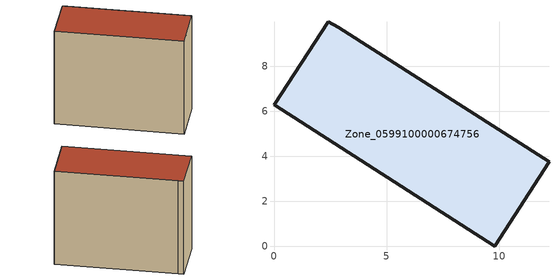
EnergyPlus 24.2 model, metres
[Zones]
Zone_0599100000674756
 floor ground (C_G): 9.8,0 0,6.3 2.42,9.99 2.86,9.73 12.21,3.75 z0
 wall outside (C_F): 0,6.3 9.8,0 12.21,3.75 2.86,9.73 2.42,9.99 0,6.3 z0:9.58
 roof outside (C_R): 12.21,3.75 2.86,9.73 2.42,9.99 0,6.3 9.8,0 z9.58
[BUILDING]
Pand.0599100000674756: North Axis=0; Terrain=City; Loads Convergence Tolerance Value=0.04; Temperature Convergence Tolerance Value=0.4; Solar Distribution=FullExterior; Maximum Number of Warmup Days=25; Minimum Number of Warmup Days=1
[Site:Location]
Rotterdam.The.Hague.AP_ZH_NLD Design_Conditions: Latitude=51.96; Longitude=4.45; Time Zone=1; Elevation=-4.5
[SITE:GROUNDTEMPERATURE:BUILDINGSURFACE]
18, 18, 18, 18, 18, 18, 18, 18, 18, 18, 18, 18
[MATERIAL] Thermal Absorptance=0.9; Solar Absorptance=0.7; Visible Absorptance=0.7
Name | Roughness | Thickness | Conductivity | Density | Specific Heat
G.TI.1946 | MediumSmooth | 0.15 | 1 | 540 | 1210
F.TI.1946 | Rough | 0.3 | 0.857143 | 1920 | 840
R.TI.1946 | MediumRough | 0.2 | 0.1 | 1500 | 1000
[CONSTRUCTION]
C_G: G.TI.1946
C_F: F.TI.1946
C_R: R.TI.1946
[ZONE]
Zone_0599100000674756: Type=1; Multiplier=1; Ceiling Height=Autocalculate; Volume=Autocalculate; Floor Area=autocalculate; Part of Total Floor Area=Yes
[ZONEINFILTRATION:DESIGNFLOWRATE]
Infil_Zone_0599100000674756: Zone or ZoneList or Space or SpaceList=Zone_0599100000674756; Schedule=AlwaysOn; Design Flow Rate Calculation Method=Flow/Area; Flow Rate per Floor Area=0.003; Constant Term Coefficient=1; Temperature Term Coefficient=0; Velocity Term Coefficient=0; Velocity Squared Term Coefficient=0
[HVACTEMPLATE:ZONE:IDEALLOADSAIRSYSTEM]
Zone_0599100000674756: Maximum Heating Supply Air Temperature=50; Minimum Cooling Supply Air Temperature=13; Maximum Heating Supply Air Humidity Ratio=0.0156; Minimum Cooling Supply Air Humidity Ratio=0.0077; Heating Limit=NoLimit; Cooling Limit=NoLimit; Dehumidification Control Type=ConstantSensibleHeatRatio; Cooling Sensible Heat Ratio=0.7; Dehumidification Setpoint=60; Humidification Control Type=None; Humidification Setpoint=30; Outdoor Air Method=None; Outdoor Air Flow Rate per Person=0.00944; Outdoor Air Flow Rate per Zone Floor Area=0; Outdoor Air Flow Rate per Zone=0; Demand Controlled Ventilation Type=None; Outdoor Air Economizer Type=NoEconomizer; Heat Recovery Type=None; Sensible Heat Recovery Effectiveness=0.7; Latent Heat Recovery Effectiveness=0.65
[ZONECONTROL:THERMOSTAT]
ThermostatControl_Zone_0599100000674756: Zone or ZoneList=Zone_0599100000674756; Control Type Schedule=DualSetpointControlType; Control 1=Thermostat_Zone_0599100000674756; Temperature Difference Between Cutout And Setpoint=0
[THERMOSTATSETPOINT:DUALSETPOINT]
Thermostat_Zone_0599100000674756: Heating Setpoint Temperature Schedule=HeatingSetpoint_Zone_0599100000674756; Cooling Setpoint Temperature Schedule=CoolingSetpoint_Zone_0599100000674756
[SCHEDULE:COMPACT]
HeatingSetpoint_Zone_0599100000674756: Through: 12/31, For: AllDays, Until: 24:00, 21
CoolingSetpoint_Zone_0599100000674756: Through: 12/31, For: AllDays, Until: 24:00, 24
DualSetpointControlType: Through: 12/31, For: AllDays, Until: 24:00, 4
AlwaysOn: Through: 12/31, For: AllDays, Until: 24:00, 1
